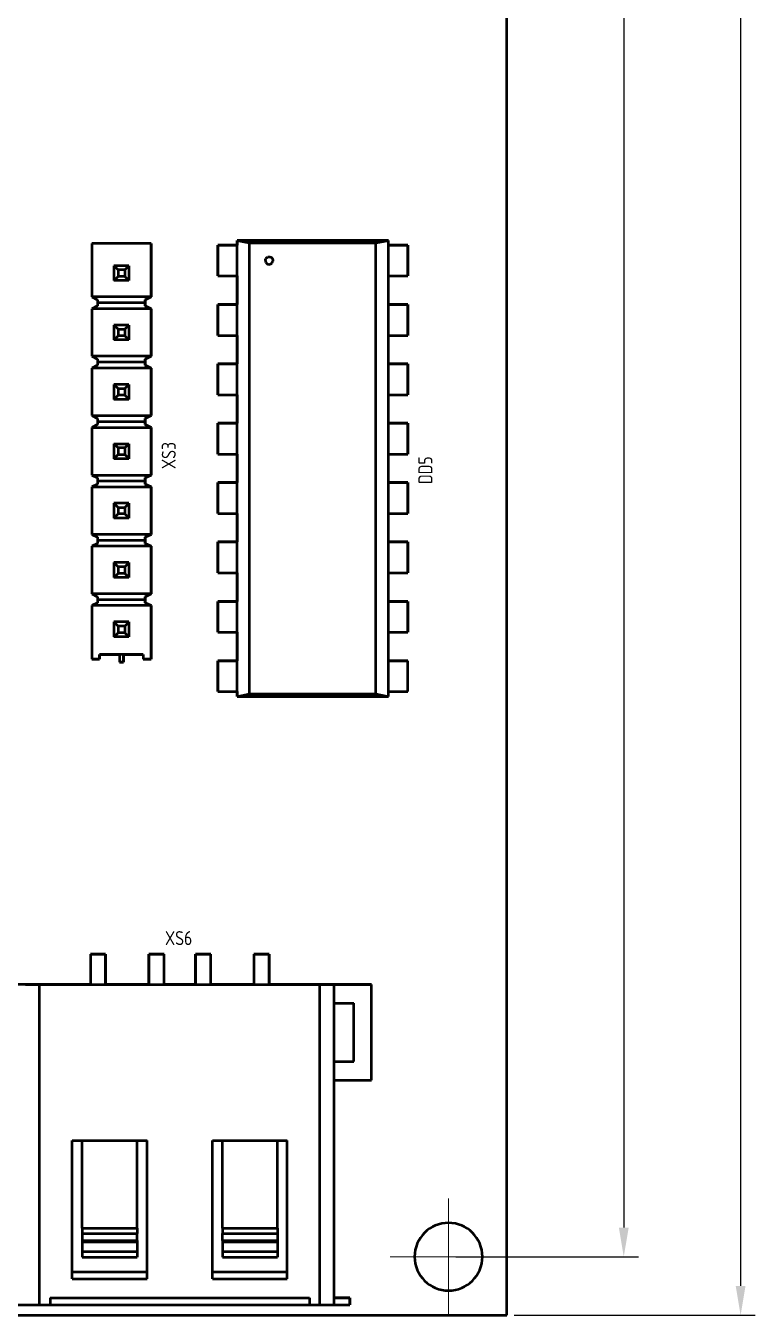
# Model space of a CAD drawing. Extents: x 260 to 1101, y 70 to 664.
# Drawn here: x 465.3 to 527.8, y 350 to 460.3 of the extents above; entities that cross this region are included whole.
import ezdxf

# ---------------------------------------------------------------- set-up
doc = ezdxf.new("R2010")
doc.units = 0
doc.header["$MEASUREMENT"] = 0
doc.layers.get('0').update_dxf_attribs({"linetype": 'CONTINUOUS', "lineweight": 15})
doc.layers.get('DEFPOINTS').update_dxf_attribs({"linetype": 'CONTINUOUS'})
doc.layers.add('Основная', color=7, linetype='CONTINUOUS', lineweight=50)
doc.styles.add('GOST type A0', font='', dxfattribs={"oblique": 15, "height": 3.5})
doc.styles.get('GOST type A0').set_extended_font_data('GOST type A')
doc.dimstyles.new('ISO-25', dxfattribs={"dimtxt": 2.5, "dimasz": 2.5, "dimexe": 1.25, "dimexo": 0.625, "dimtad": 1, "dimtxsty": 'Standard', "dimcen": 2.5, "dimadec": 0, "dimazin": 0, "dimtfac": 1, "dimtmove": 0, "dimatfit": 3, "dimfxl": 1, "dimarcsym": 0})

# ---------------------------------------------------------------- blocks, each defined once
blk = doc.blocks.new('*D2')
at = {"color": 0, "lineweight": -2, "transparency": 16777216}
for p, q in [((502.13, 584.96), (517.75, 584.96)), ((516.5, 582.46), (516.5, 357.46)), ((502.13, 354.96), (517.75, 354.96))]:
    blk.add_line(p, q, dxfattribs=at)
at = {"color": 0, "transparency": 16777216}
for points in [[(516.08, 582.46), (516.92, 582.46), (516.5, 584.96)], [(516.08, 357.46), (516.92, 357.46), (516.5, 354.96)]]:
    blk.add_solid(points, dxfattribs=at)
at = {"layer": 'DEFPOINTS', "color": 0, "transparency": 16777216}
for p in [(501.5, 584.96), (501.5, 354.96), (516.5, 354.96)]:
    blk.add_point(p, dxfattribs=at)
at = {"color": 0, "transparency": 16777216, "insert": (514.13, 469.96), "char_height": 3.5, "attachment_point": 5, "rotation": 90, "style": 'GOST type A0'}
blk.add_mtext('115*', dxfattribs=at)
blk = doc.blocks.new('*D3')
at = {"color": 0, "lineweight": -2, "transparency": 16777216}
for p, q in [((467.32, 607.16), (527.75, 607.16)), ((526.5, 604.66), (526.5, 352.46)), ((507.13, 349.96), (527.75, 349.96))]:
    blk.add_line(p, q, dxfattribs=at)
at = {"color": 0, "transparency": 16777216}
for points in [[(526.08, 604.66), (526.92, 604.66), (526.5, 607.16)], [(526.08, 352.46), (526.92, 352.46), (526.5, 349.96)]]:
    blk.add_solid(points, dxfattribs=at)
at = {"layer": 'DEFPOINTS', "color": 0, "transparency": 16777216}
for p in [(466.7, 607.16), (506.5, 349.96), (526.5, 349.96)]:
    blk.add_point(p, dxfattribs=at)
at = {"color": 0, "transparency": 16777216, "insert": (523.86, 478.56), "char_height": 3.5, "attachment_point": 5, "rotation": 90, "style": 'GOST type A0'}
blk.add_mtext('128,6*', dxfattribs=at)

msp = doc.modelspace()

# ---------------------------------------------------------------- linework, layer by layer
for p, q in [((501.5, 349.961), (501.5, 359.961)), ((501.5, 349.961), (501.5, 359.961)), ((496.5, 354.961), (506.5, 354.961)), ((496.5, 354.961), (506.5, 354.961))]:
    msp.add_line(p, q)
at = {"layer": 'Основная'}
for p, q in [((506.5, 349.961), (506.5, 589.961)), ((476.04, 441.661), (470.96, 441.661)), ((470.96, 441.661), (470.96, 437.089)), ((470.96, 441.661), (470.96, 437.089)), ((476.04, 441.661), (470.96, 441.661)), ((476.04, 441.661), (470.96, 441.661)), ((470.96, 441.661), (470.96, 437.089)), ((470.96, 441.661), (470.96, 437.089)), ((476.04, 441.661), (470.96, 441.661)), ((476.04, 437.089), (476.04, 441.661)), ((476.04, 441.661), (476.04, 437.089)), ((476.04, 437.089), (476.04, 441.661)), ((476.04, 441.661), (476.04, 437.089)), ((483.402, 441.521), (481.752, 441.521)), ((481.752, 441.521), (481.752, 438.881)), ((481.752, 441.521), (483.402, 441.521)), ((481.752, 438.881), (481.752, 441.521)), ((483.402, 441.521), (481.752, 441.521)), ((481.752, 441.521), (481.752, 438.881)), ((481.752, 441.521), (483.402, 441.521)), ((481.752, 438.881), (481.752, 441.521)), ((496.358, 441.929), (483.402, 441.929)), ((483.402, 441.929), (483.402, 441.521)), ((483.402, 402.913), (483.402, 441.929)), ((483.402, 441.929), (484.47, 441.725)), ((483.402, 441.929), (496.358, 441.929)), ((496.358, 441.929), (483.402, 441.929)), ((483.402, 441.929), (483.402, 441.521)), ((483.402, 402.913), (483.402, 441.929)), ((483.402, 441.929), (484.47, 441.725)), ((483.402, 441.929), (496.358, 441.929)), ((484.47, 403.117), (484.47, 441.725)), ((484.47, 441.725), (495.29, 441.725)), ((484.47, 403.117), (484.47, 441.725)), ((484.47, 441.725), (495.29, 441.725)), ((495.29, 441.725), (496.358, 441.929)), ((495.29, 441.725), (496.358, 441.929)), ((495.29, 403.117), (495.29, 441.725)), ((495.29, 403.117), (495.29, 441.725)), ((496.358, 441.521), (496.358, 441.929)), ((496.358, 402.913), (496.358, 441.929)), ((496.358, 441.521), (496.358, 441.929)), ((496.358, 402.913), (496.358, 441.929)), ((498.008, 441.521), (496.358, 441.521)), ((496.358, 441.521), (498.008, 441.521)), ((498.008, 441.521), (496.358, 441.521)), ((496.358, 441.521), (498.008, 441.521)), ((498.008, 438.881), (498.008, 441.521)), ((498.008, 441.521), (498.008, 438.881)), ((498.008, 438.881), (498.008, 441.521)), ((498.008, 441.521), (498.008, 438.881)), ((485.824, 440.201), (485.834, 440.281)), ((485.824, 440.201), (485.834, 440.281)), ((485.834, 440.281), (485.864, 440.357)), ((485.834, 440.281), (485.864, 440.357)), ((485.864, 440.357), (485.912, 440.423)), ((485.864, 440.357), (485.912, 440.423)), ((485.912, 440.423), (485.974, 440.475)), ((485.912, 440.423), (485.974, 440.475)), ((485.974, 440.475), (486.048, 440.509)), ((485.974, 440.475), (486.048, 440.509)), ((486.048, 440.509), (486.128, 440.525)), ((486.048, 440.509), (486.128, 440.525)), ((486.128, 440.525), (486.208, 440.519)), ((486.128, 440.525), (486.208, 440.519)), ((486.208, 440.519), (486.286, 440.493)), ((486.208, 440.519), (486.286, 440.493)), ((486.286, 440.493), (486.354, 440.451)), ((486.286, 440.493), (486.354, 440.451)), ((486.354, 440.451), (486.41, 440.391)), ((486.354, 440.451), (486.41, 440.391)), ((486.41, 440.391), (486.448, 440.321)), ((486.41, 440.391), (486.448, 440.321)), ((486.448, 440.321), (486.468, 440.241)), ((486.448, 440.321), (486.468, 440.241)), ((486.468, 440.241), (486.468, 440.161)), ((486.468, 440.241), (486.468, 440.161)), ((472.866, 439.755), (472.866, 438.485)), ((472.866, 439.755), (473.218, 439.403)), ((474.136, 439.755), (472.866, 439.755)), ((472.866, 439.755), (472.866, 438.485)), ((472.866, 439.755), (473.218, 439.403)), ((474.136, 439.755), (472.866, 439.755)), ((473.218, 439.403), (473.218, 438.837)), ((473.784, 439.403), (473.218, 439.403)), ((473.218, 439.403), (473.218, 438.837)), ((473.784, 439.403), (473.218, 439.403)), ((474.136, 439.755), (473.784, 439.403)), ((474.136, 439.755), (473.784, 439.403)), ((473.784, 439.403), (473.784, 438.837)), ((473.784, 439.403), (473.784, 438.837)), ((474.136, 439.755), (474.136, 438.485)), ((474.136, 439.755), (474.136, 438.485)), ((485.824, 440.201), (485.834, 440.121)), ((485.824, 440.201), (485.834, 440.121)), ((485.834, 440.121), (485.864, 440.045)), ((485.834, 440.121), (485.864, 440.045)), ((485.864, 440.045), (485.912, 439.979)), ((485.864, 440.045), (485.912, 439.979)), ((485.912, 439.979), (485.974, 439.927)), ((485.912, 439.979), (485.974, 439.927)), ((485.974, 439.927), (486.048, 439.893)), ((485.974, 439.927), (486.048, 439.893)), ((486.048, 439.893), (486.128, 439.877)), ((486.048, 439.893), (486.128, 439.877)), ((486.128, 439.877), (486.208, 439.883)), ((486.128, 439.877), (486.208, 439.883)), ((486.208, 439.883), (486.286, 439.907)), ((486.208, 439.883), (486.286, 439.907)), ((486.286, 439.907), (486.354, 439.951)), ((486.286, 439.907), (486.354, 439.951)), ((486.354, 439.951), (486.41, 440.011)), ((486.354, 439.951), (486.41, 440.011)), ((486.41, 440.011), (486.448, 440.081)), ((486.41, 440.011), (486.448, 440.081)), ((486.448, 440.081), (486.468, 440.161)), ((486.448, 440.081), (486.468, 440.161)), ((473.218, 438.837), (472.866, 438.485)), ((473.218, 438.837), (472.866, 438.485)), ((474.136, 438.485), (472.866, 438.485)), ((474.136, 438.485), (472.866, 438.485)), ((473.784, 438.837), (473.218, 438.837)), ((473.784, 438.837), (473.218, 438.837)), ((473.784, 438.837), (474.136, 438.485)), ((473.784, 438.837), (474.136, 438.485)), ((481.752, 438.881), (483.402, 438.881)), ((481.752, 438.881), (483.402, 438.881)), ((481.752, 438.881), (483.402, 438.881)), ((481.752, 438.881), (483.402, 438.881)), ((483.402, 438.881), (483.402, 436.441)), ((483.402, 438.881), (483.402, 436.441)), ((496.358, 436.441), (496.358, 438.881)), ((496.358, 438.881), (498.008, 438.881)), ((496.358, 438.881), (498.008, 438.881)), ((496.358, 436.441), (496.358, 438.881)), ((496.358, 438.881), (498.008, 438.881)), ((496.358, 438.881), (498.008, 438.881)), ((470.96, 437.089), (471.468, 436.841)), ((470.96, 437.089), (471.468, 436.841)), ((476.04, 437.089), (470.96, 437.089)), ((470.96, 437.089), (471.468, 436.841)), ((470.96, 437.089), (471.468, 436.841)), ((476.04, 437.089), (470.96, 437.089)), ((475.532, 436.841), (476.04, 437.089)), ((476.04, 437.089), (475.532, 436.841)), ((475.532, 436.841), (476.04, 437.089)), ((476.04, 437.089), (475.532, 436.841)), ((471.468, 436.321), (470.96, 436.073)), ((471.468, 436.321), (470.96, 436.073)), ((471.468, 436.321), (470.96, 436.073)), ((471.468, 436.321), (470.96, 436.073)), ((470.96, 436.073), (470.96, 432.009)), ((470.96, 436.073), (470.96, 432.009)), ((476.04, 436.073), (470.96, 436.073)), ((470.96, 436.073), (470.96, 432.009)), ((470.96, 436.073), (470.96, 432.009)), ((476.04, 436.073), (470.96, 436.073)), ((471.468, 436.841), (471.468, 436.321)), ((471.468, 436.841), (471.468, 436.581)), ((471.468, 436.841), (471.468, 436.321)), ((471.468, 436.841), (471.468, 436.581)), ((471.468, 436.581), (471.468, 436.321)), ((475.532, 436.581), (471.468, 436.581)), ((471.468, 436.581), (471.468, 436.321)), ((475.532, 436.581), (471.468, 436.581)), ((475.532, 436.321), (475.532, 436.841)), ((475.532, 436.841), (475.532, 436.581)), ((475.532, 436.321), (475.532, 436.841)), ((475.532, 436.841), (475.532, 436.581)), ((475.532, 436.581), (475.532, 436.321)), ((475.532, 436.581), (475.532, 436.321)), ((476.04, 436.073), (475.532, 436.321)), ((475.532, 436.321), (476.04, 436.073)), ((476.04, 436.073), (475.532, 436.321)), ((475.532, 436.321), (476.04, 436.073)), ((476.04, 432.009), (476.04, 436.073)), ((476.04, 436.073), (476.04, 432.009)), ((476.04, 432.009), (476.04, 436.073)), ((476.04, 436.073), (476.04, 432.009)), ((483.402, 436.441), (481.752, 436.441)), ((481.752, 436.441), (481.752, 433.801)), ((481.752, 436.441), (483.402, 436.441)), ((481.752, 433.801), (481.752, 436.441)), ((483.402, 436.441), (481.752, 436.441)), ((481.752, 436.441), (481.752, 433.801)), ((481.752, 436.441), (483.402, 436.441)), ((481.752, 433.801), (481.752, 436.441)), ((498.008, 436.441), (496.358, 436.441)), ((496.358, 436.441), (498.008, 436.441)), ((498.008, 436.441), (496.358, 436.441)), ((496.358, 436.441), (498.008, 436.441)), ((498.008, 433.801), (498.008, 436.441)), ((498.008, 436.441), (498.008, 433.801)), ((498.008, 433.801), (498.008, 436.441)), ((498.008, 436.441), (498.008, 433.801)), ((472.866, 434.675), (472.866, 433.405)), ((472.866, 434.675), (473.218, 434.323)), ((474.136, 434.675), (472.866, 434.675)), ((472.866, 434.675), (472.866, 433.405)), ((472.866, 434.675), (473.218, 434.323)), ((474.136, 434.675), (472.866, 434.675)), ((473.218, 433.757), (472.866, 433.405)), ((473.218, 433.757), (472.866, 433.405)), ((473.218, 434.323), (473.218, 433.757)), ((473.218, 434.323), (473.784, 434.323)), ((473.218, 434.323), (473.218, 433.757)), ((473.218, 434.323), (473.784, 434.323)), ((473.784, 433.757), (473.218, 433.757)), ((473.784, 433.757), (473.218, 433.757)), ((474.136, 434.675), (473.784, 434.323)), ((474.136, 434.675), (473.784, 434.323)), ((473.784, 434.323), (473.784, 433.757)), ((473.784, 434.323), (473.784, 433.757)), ((473.784, 433.757), (474.136, 433.405)), ((473.784, 433.757), (474.136, 433.405)), ((474.136, 434.675), (474.136, 433.405)), ((474.136, 434.675), (474.136, 433.405)), ((481.752, 433.801), (483.402, 433.801)), ((481.752, 433.801), (483.402, 433.801)), ((481.752, 433.801), (483.402, 433.801)), ((481.752, 433.801), (483.402, 433.801)), ((483.402, 433.801), (483.402, 431.361)), ((483.402, 433.801), (483.402, 431.361)), ((496.358, 431.361), (496.358, 433.801)), ((496.358, 433.801), (498.008, 433.801)), ((496.358, 433.801), (498.008, 433.801)), ((496.358, 431.361), (496.358, 433.801)), ((496.358, 433.801), (498.008, 433.801)), ((496.358, 433.801), (498.008, 433.801)), ((474.136, 433.405), (472.866, 433.405)), ((474.136, 433.405), (472.866, 433.405)), ((470.96, 432.009), (471.468, 431.761)), ((470.96, 432.009), (471.468, 431.761)), ((476.04, 432.009), (470.96, 432.009)), ((470.96, 432.009), (471.468, 431.761)), ((470.96, 432.009), (471.468, 431.761)), ((476.04, 432.009), (470.96, 432.009)), ((471.468, 431.761), (471.468, 431.241)), ((471.468, 431.761), (471.468, 431.501)), ((471.468, 431.761), (471.468, 431.241)), ((471.468, 431.761), (471.468, 431.501)), ((471.468, 431.501), (471.468, 431.241)), ((475.532, 431.501), (471.468, 431.501)), ((471.468, 431.501), (471.468, 431.241)), ((475.532, 431.501), (471.468, 431.501)), ((475.532, 431.761), (476.04, 432.009)), ((476.04, 432.009), (475.532, 431.761)), ((475.532, 431.761), (476.04, 432.009)), ((476.04, 432.009), (475.532, 431.761)), ((475.532, 431.241), (475.532, 431.761)), ((475.532, 431.761), (475.532, 431.501)), ((475.532, 431.241), (475.532, 431.761)), ((475.532, 431.761), (475.532, 431.501)), ((475.532, 431.501), (475.532, 431.241)), ((475.532, 431.501), (475.532, 431.241)), ((471.468, 431.241), (470.96, 430.993)), ((471.468, 431.241), (470.96, 430.993)), ((471.468, 431.241), (470.96, 430.993)), ((471.468, 431.241), (470.96, 430.993)), ((470.96, 430.993), (470.96, 426.929)), ((470.96, 430.993), (470.96, 426.929)), ((476.04, 430.993), (470.96, 430.993)), ((470.96, 430.993), (470.96, 426.929)), ((470.96, 430.993), (470.96, 426.929)), ((476.04, 430.993), (470.96, 430.993)), ((476.04, 430.993), (475.532, 431.241)), ((475.532, 431.241), (476.04, 430.993)), ((476.04, 430.993), (475.532, 431.241)), ((475.532, 431.241), (476.04, 430.993)), ((476.04, 426.929), (476.04, 430.993)), ((476.04, 430.993), (476.04, 426.929)), ((476.04, 426.929), (476.04, 430.993)), ((476.04, 430.993), (476.04, 426.929)), ((483.402, 431.361), (481.752, 431.361)), ((481.752, 431.361), (481.752, 428.721)), ((481.752, 431.361), (483.402, 431.361)), ((481.752, 428.721), (481.752, 431.361)), ((483.402, 431.361), (481.752, 431.361)), ((481.752, 431.361), (481.752, 428.721)), ((481.752, 431.361), (483.402, 431.361)), ((481.752, 428.721), (481.752, 431.361)), ((498.008, 431.361), (496.358, 431.361)), ((496.358, 431.361), (498.008, 431.361)), ((498.008, 431.361), (496.358, 431.361)), ((496.358, 431.361), (498.008, 431.361)), ((498.008, 428.721), (498.008, 431.361)), ((498.008, 431.361), (498.008, 428.721)), ((498.008, 428.721), (498.008, 431.361)), ((498.008, 431.361), (498.008, 428.721)), ((472.866, 429.595), (472.866, 428.325)), ((472.866, 429.595), (473.218, 429.243)), ((474.136, 429.595), (472.866, 429.595)), ((472.866, 429.595), (472.866, 428.325)), ((472.866, 429.595), (473.218, 429.243)), ((474.136, 429.595), (472.866, 429.595)), ((473.218, 429.243), (473.218, 428.677)), ((473.218, 429.243), (473.784, 429.243)), ((473.218, 429.243), (473.218, 428.677)), ((473.218, 429.243), (473.784, 429.243)), ((474.136, 429.595), (473.784, 429.243)), ((474.136, 429.595), (473.784, 429.243)), ((473.784, 429.243), (473.784, 428.677)), ((473.784, 429.243), (473.784, 428.677)), ((474.136, 429.595), (474.136, 428.325)), ((474.136, 429.595), (474.136, 428.325)), ((473.218, 428.677), (472.866, 428.325)), ((473.218, 428.677), (472.866, 428.325)), ((474.136, 428.325), (472.866, 428.325)), ((474.136, 428.325), (472.866, 428.325)), ((473.784, 428.677), (473.218, 428.677)), ((473.784, 428.677), (473.218, 428.677)), ((473.784, 428.677), (474.136, 428.325)), ((473.784, 428.677), (474.136, 428.325)), ((481.752, 428.721), (483.402, 428.721)), ((481.752, 428.721), (483.402, 428.721)), ((481.752, 428.721), (483.402, 428.721)), ((481.752, 428.721), (483.402, 428.721)), ((483.402, 428.721), (483.402, 426.281)), ((483.402, 428.721), (483.402, 426.281)), ((496.358, 426.281), (496.358, 428.721)), ((496.358, 428.721), (498.008, 428.721)), ((496.358, 428.721), (498.008, 428.721)), ((496.358, 426.281), (496.358, 428.721)), ((496.358, 428.721), (498.008, 428.721)), ((496.358, 428.721), (498.008, 428.721)), ((470.96, 426.929), (471.468, 426.681)), ((470.96, 426.929), (471.468, 426.681)), ((470.96, 426.929), (476.04, 426.929)), ((470.96, 426.929), (471.468, 426.681)), ((470.96, 426.929), (471.468, 426.681)), ((470.96, 426.929), (476.04, 426.929)), ((471.468, 426.161), (470.96, 425.913)), ((471.468, 426.161), (470.96, 425.913)), ((471.468, 426.161), (470.96, 425.913)), ((471.468, 426.161), (470.96, 425.913)), ((470.96, 425.913), (470.96, 421.849)), ((470.96, 425.913), (470.96, 421.849)), ((470.96, 425.913), (476.04, 425.913)), ((470.96, 425.913), (470.96, 421.849)), ((470.96, 425.913), (470.96, 421.849)), ((470.96, 425.913), (476.04, 425.913)), ((471.468, 426.681), (471.468, 426.161)), ((471.468, 426.681), (471.468, 426.421)), ((471.468, 426.681), (471.468, 426.161)), ((471.468, 426.681), (471.468, 426.421)), ((471.468, 426.421), (471.468, 426.161)), ((471.468, 426.421), (475.532, 426.421)), ((471.468, 426.421), (471.468, 426.161)), ((471.468, 426.421), (475.532, 426.421)), ((475.532, 426.681), (476.04, 426.929)), ((476.04, 426.929), (475.532, 426.681)), ((475.532, 426.681), (476.04, 426.929)), ((476.04, 426.929), (475.532, 426.681)), ((475.532, 426.161), (475.532, 426.681)), ((475.532, 426.681), (475.532, 426.421)), ((475.532, 426.161), (475.532, 426.681)), ((475.532, 426.681), (475.532, 426.421)), ((475.532, 426.421), (475.532, 426.161)), ((475.532, 426.421), (475.532, 426.161)), ((476.04, 425.913), (475.532, 426.161)), ((475.532, 426.161), (476.04, 425.913)), ((476.04, 425.913), (475.532, 426.161)), ((475.532, 426.161), (476.04, 425.913)), ((476.04, 421.849), (476.04, 425.913)), ((476.04, 425.913), (476.04, 421.849)), ((476.04, 421.849), (476.04, 425.913)), ((476.04, 425.913), (476.04, 421.849)), ((483.402, 426.281), (481.752, 426.281)), ((481.752, 426.281), (481.752, 423.641)), ((481.752, 426.281), (483.402, 426.281)), ((481.752, 423.641), (481.752, 426.281)), ((483.402, 426.281), (481.752, 426.281)), ((481.752, 426.281), (481.752, 423.641)), ((481.752, 426.281), (483.402, 426.281)), ((481.752, 423.641), (481.752, 426.281)), ((498.008, 426.281), (496.358, 426.281)), ((496.358, 426.281), (498.008, 426.281)), ((498.008, 426.281), (496.358, 426.281)), ((496.358, 426.281), (498.008, 426.281)), ((498.008, 423.641), (498.008, 426.281)), ((498.008, 426.281), (498.008, 423.641)), ((498.008, 423.641), (498.008, 426.281)), ((498.008, 426.281), (498.008, 423.641)), ((472.866, 424.515), (472.866, 423.245)), ((472.866, 424.515), (473.218, 424.163)), ((472.866, 424.515), (474.136, 424.515)), ((472.866, 424.515), (472.866, 423.245)), ((472.866, 424.515), (473.218, 424.163)), ((472.866, 424.515), (474.136, 424.515)), ((473.218, 424.163), (473.218, 423.597)), ((473.784, 424.163), (473.218, 424.163)), ((473.218, 424.163), (473.218, 423.597)), ((473.784, 424.163), (473.218, 424.163)), ((474.136, 424.515), (473.784, 424.163)), ((474.136, 424.515), (473.784, 424.163)), ((473.784, 424.163), (473.784, 423.597)), ((473.784, 424.163), (473.784, 423.597)), ((474.136, 424.515), (474.136, 423.245)), ((474.136, 424.515), (474.136, 423.245)), ((473.218, 423.597), (472.866, 423.245)), ((473.218, 423.597), (472.866, 423.245)), ((474.136, 423.245), (472.866, 423.245)), ((474.136, 423.245), (472.866, 423.245)), ((473.218, 423.597), (473.784, 423.597)), ((473.218, 423.597), (473.784, 423.597)), ((473.784, 423.597), (474.136, 423.245)), ((473.784, 423.597), (474.136, 423.245)), ((481.752, 423.641), (483.402, 423.641)), ((481.752, 423.641), (483.402, 423.641)), ((481.752, 423.641), (483.402, 423.641)), ((481.752, 423.641), (483.402, 423.641)), ((483.402, 423.641), (483.402, 421.201)), ((483.402, 423.641), (483.402, 421.201)), ((496.358, 421.201), (496.358, 423.641)), ((496.358, 423.641), (498.008, 423.641)), ((496.358, 423.641), (498.008, 423.641)), ((496.358, 421.201), (496.358, 423.641)), ((496.358, 423.641), (498.008, 423.641)), ((496.358, 423.641), (498.008, 423.641)), ((470.96, 421.849), (471.468, 421.601)), ((470.96, 421.849), (471.468, 421.601)), ((470.96, 421.849), (476.04, 421.849)), ((470.96, 421.849), (471.468, 421.601)), ((470.96, 421.849), (471.468, 421.601)), ((470.96, 421.849), (476.04, 421.849)), ((471.468, 421.601), (471.468, 421.081)), ((471.468, 421.601), (471.468, 421.341)), ((471.468, 421.601), (471.468, 421.081)), ((471.468, 421.601), (471.468, 421.341)), ((475.532, 421.601), (476.04, 421.849)), ((476.04, 421.849), (475.532, 421.601)), ((475.532, 421.601), (476.04, 421.849)), ((476.04, 421.849), (475.532, 421.601)), ((475.532, 421.081), (475.532, 421.601)), ((475.532, 421.601), (475.532, 421.341)), ((475.532, 421.081), (475.532, 421.601)), ((475.532, 421.601), (475.532, 421.341)), ((471.468, 421.081), (470.96, 420.833)), ((471.468, 421.081), (470.96, 420.833)), ((471.468, 421.081), (470.96, 420.833)), ((471.468, 421.081), (470.96, 420.833)), ((470.96, 420.833), (470.96, 416.769)), ((470.96, 420.833), (470.96, 416.769)), ((470.96, 420.833), (476.04, 420.833)), ((470.96, 420.833), (470.96, 416.769)), ((470.96, 420.833), (470.96, 416.769)), ((470.96, 420.833), (476.04, 420.833)), ((471.468, 421.341), (471.468, 421.081)), ((471.468, 421.341), (475.532, 421.341)), ((471.468, 421.341), (471.468, 421.081)), ((471.468, 421.341), (475.532, 421.341)), ((475.532, 421.341), (475.532, 421.081)), ((475.532, 421.341), (475.532, 421.081)), ((476.04, 420.833), (475.532, 421.081)), ((475.532, 421.081), (476.04, 420.833)), ((476.04, 420.833), (475.532, 421.081)), ((475.532, 421.081), (476.04, 420.833)), ((476.04, 416.769), (476.04, 420.833)), ((476.04, 420.833), (476.04, 416.769)), ((476.04, 416.769), (476.04, 420.833)), ((476.04, 420.833), (476.04, 416.769)), ((483.402, 421.201), (481.752, 421.201)), ((481.752, 421.201), (481.752, 418.561)), ((481.752, 421.201), (483.402, 421.201)), ((481.752, 418.561), (481.752, 421.201)), ((483.402, 421.201), (481.752, 421.201)), ((481.752, 421.201), (481.752, 418.561)), ((481.752, 421.201), (483.402, 421.201)), ((481.752, 418.561), (481.752, 421.201)), ((498.008, 421.201), (496.358, 421.201)), ((496.358, 421.201), (498.008, 421.201)), ((498.008, 421.201), (496.358, 421.201)), ((496.358, 421.201), (498.008, 421.201)), ((498.008, 418.561), (498.008, 421.201)), ((498.008, 421.201), (498.008, 418.561)), ((498.008, 418.561), (498.008, 421.201)), ((498.008, 421.201), (498.008, 418.561)), ((472.866, 419.435), (472.866, 418.165)), ((472.866, 419.435), (473.218, 419.083)), ((474.136, 419.435), (472.866, 419.435)), ((472.866, 419.435), (472.866, 418.165)), ((472.866, 419.435), (473.218, 419.083)), ((474.136, 419.435), (472.866, 419.435)), ((474.136, 419.435), (473.784, 419.083)), ((474.136, 419.435), (473.784, 419.083)), ((474.136, 419.435), (474.136, 418.165)), ((474.136, 419.435), (474.136, 418.165)), ((473.218, 418.517), (472.866, 418.165)), ((473.218, 418.517), (472.866, 418.165)), ((474.136, 418.165), (472.866, 418.165)), ((474.136, 418.165), (472.866, 418.165)), ((473.218, 419.083), (473.218, 418.517)), ((473.218, 419.083), (473.784, 419.083)), ((473.218, 419.083), (473.218, 418.517)), ((473.218, 419.083), (473.784, 419.083)), ((473.784, 418.517), (473.218, 418.517)), ((473.784, 418.517), (473.218, 418.517)), ((473.784, 419.083), (473.784, 418.517)), ((473.784, 419.083), (473.784, 418.517)), ((473.784, 418.517), (474.136, 418.165)), ((473.784, 418.517), (474.136, 418.165)), ((481.752, 418.561), (483.402, 418.561)), ((481.752, 418.561), (483.402, 418.561)), ((481.752, 418.561), (483.402, 418.561)), ((481.752, 418.561), (483.402, 418.561)), ((483.402, 418.561), (483.402, 416.121)), ((483.402, 418.561), (483.402, 416.121)), ((496.358, 416.121), (496.358, 418.561)), ((496.358, 418.561), (498.008, 418.561)), ((496.358, 418.561), (498.008, 418.561)), ((496.358, 416.121), (496.358, 418.561)), ((496.358, 418.561), (498.008, 418.561)), ((496.358, 418.561), (498.008, 418.561)), ((470.96, 416.769), (471.468, 416.521)), ((470.96, 416.769), (471.468, 416.521)), ((476.04, 416.769), (470.96, 416.769)), ((470.96, 416.769), (471.468, 416.521)), ((470.96, 416.769), (471.468, 416.521)), ((476.04, 416.769), (470.96, 416.769)), ((471.468, 416.001), (470.96, 415.753)), ((471.468, 416.001), (470.96, 415.753)), ((471.468, 416.001), (470.96, 415.753)), ((471.468, 416.001), (470.96, 415.753)), ((471.468, 416.521), (471.468, 416.001)), ((471.468, 416.521), (471.468, 416.261)), ((471.468, 416.521), (471.468, 416.001)), ((471.468, 416.521), (471.468, 416.261)), ((471.468, 416.261), (471.468, 416.001)), ((475.532, 416.261), (471.468, 416.261)), ((471.468, 416.261), (471.468, 416.001)), ((475.532, 416.261), (471.468, 416.261)), ((475.532, 416.521), (476.04, 416.769)), ((476.04, 416.769), (475.532, 416.521)), ((475.532, 416.521), (476.04, 416.769)), ((476.04, 416.769), (475.532, 416.521)), ((475.532, 416.001), (475.532, 416.521)), ((475.532, 416.521), (475.532, 416.261)), ((475.532, 416.001), (475.532, 416.521)), ((475.532, 416.521), (475.532, 416.261)), ((475.532, 416.261), (475.532, 416.001)), ((475.532, 416.261), (475.532, 416.001)), ((476.04, 415.753), (475.532, 416.001)), ((475.532, 416.001), (476.04, 415.753)), ((476.04, 415.753), (475.532, 416.001)), ((475.532, 416.001), (476.04, 415.753)), ((483.402, 416.121), (481.752, 416.121)), ((481.752, 416.121), (481.752, 413.481)), ((481.752, 416.121), (483.402, 416.121)), ((481.752, 413.481), (481.752, 416.121)), ((483.402, 416.121), (481.752, 416.121)), ((481.752, 416.121), (481.752, 413.481)), ((481.752, 416.121), (483.402, 416.121)), ((481.752, 413.481), (481.752, 416.121)), ((498.008, 416.121), (496.358, 416.121)), ((496.358, 416.121), (498.008, 416.121)), ((498.008, 416.121), (496.358, 416.121)), ((496.358, 416.121), (498.008, 416.121)), ((498.008, 413.481), (498.008, 416.121)), ((498.008, 416.121), (498.008, 413.481)), ((498.008, 413.481), (498.008, 416.121)), ((498.008, 416.121), (498.008, 413.481)), ((470.96, 415.753), (470.96, 411.689)), ((470.96, 415.753), (470.96, 411.689)), ((476.04, 415.753), (470.96, 415.753)), ((470.96, 415.753), (470.96, 411.689)), ((470.96, 415.753), (470.96, 411.689)), ((476.04, 415.753), (470.96, 415.753)), ((476.04, 411.689), (476.04, 415.753)), ((476.04, 415.753), (476.04, 411.689)), ((476.04, 411.689), (476.04, 415.753)), ((476.04, 415.753), (476.04, 411.689)), ((472.866, 414.355), (472.866, 413.085)), ((472.866, 414.355), (473.218, 414.003)), ((474.136, 414.355), (472.866, 414.355)), ((472.866, 414.355), (472.866, 413.085)), ((472.866, 414.355), (473.218, 414.003)), ((474.136, 414.355), (472.866, 414.355)), ((473.218, 414.003), (473.218, 413.437)), ((473.784, 414.003), (473.218, 414.003)), ((473.218, 414.003), (473.218, 413.437)), ((473.784, 414.003), (473.218, 414.003)), ((474.136, 414.355), (473.784, 414.003)), ((474.136, 414.355), (473.784, 414.003)), ((473.784, 414.003), (473.784, 413.437)), ((473.784, 414.003), (473.784, 413.437)), ((474.136, 414.355), (474.136, 413.085)), ((474.136, 414.355), (474.136, 413.085)), ((473.218, 413.437), (472.866, 413.085)), ((473.218, 413.437), (472.866, 413.085)), ((474.136, 413.085), (472.866, 413.085)), ((474.136, 413.085), (472.866, 413.085)), ((473.784, 413.437), (473.218, 413.437)), ((473.784, 413.437), (473.218, 413.437)), ((473.784, 413.437), (474.136, 413.085)), ((473.784, 413.437), (474.136, 413.085)), ((481.752, 413.481), (483.402, 413.481)), ((481.752, 413.481), (483.402, 413.481)), ((481.752, 413.481), (483.402, 413.481)), ((481.752, 413.481), (483.402, 413.481)), ((483.402, 413.481), (483.402, 411.041)), ((483.402, 413.481), (483.402, 411.041)), ((496.358, 411.041), (496.358, 413.481)), ((496.358, 413.481), (498.008, 413.481)), ((496.358, 413.481), (498.008, 413.481)), ((496.358, 411.041), (496.358, 413.481)), ((496.358, 413.481), (498.008, 413.481)), ((496.358, 413.481), (498.008, 413.481)), ((470.96, 411.689), (471.468, 411.441)), ((470.96, 411.689), (471.468, 411.441)), ((476.04, 411.689), (470.96, 411.689)), ((470.96, 411.689), (471.468, 411.441)), ((470.96, 411.689), (471.468, 411.441)), ((476.04, 411.689), (470.96, 411.689)), ((475.532, 411.441), (476.04, 411.689)), ((476.04, 411.689), (475.532, 411.441)), ((475.532, 411.441), (476.04, 411.689)), ((476.04, 411.689), (475.532, 411.441)), ((471.468, 410.921), (470.96, 410.673)), ((471.468, 410.921), (470.96, 410.673)), ((471.468, 410.921), (470.96, 410.673)), ((471.468, 410.921), (470.96, 410.673)), ((470.96, 410.673), (470.96, 406.101)), ((470.96, 410.673), (470.96, 406.101)), ((476.04, 410.673), (470.96, 410.673)), ((470.96, 410.673), (470.96, 406.101)), ((470.96, 410.673), (470.96, 406.101)), ((476.04, 410.673), (470.96, 410.673)), ((471.468, 411.441), (471.468, 410.921)), ((471.468, 411.441), (471.468, 411.181)), ((471.468, 411.441), (471.468, 410.921)), ((471.468, 411.441), (471.468, 411.181)), ((471.468, 411.181), (471.468, 410.921)), ((475.532, 411.181), (471.468, 411.181)), ((471.468, 411.181), (471.468, 410.921)), ((475.532, 411.181), (471.468, 411.181)), ((475.532, 410.921), (475.532, 411.441)), ((475.532, 411.441), (475.532, 411.181)), ((475.532, 410.921), (475.532, 411.441)), ((475.532, 411.441), (475.532, 411.181)), ((475.532, 411.181), (475.532, 410.921)), ((475.532, 411.181), (475.532, 410.921)), ((476.04, 410.673), (475.532, 410.921)), ((475.532, 410.921), (476.04, 410.673)), ((476.04, 410.673), (475.532, 410.921)), ((475.532, 410.921), (476.04, 410.673)), ((476.04, 406.101), (476.04, 410.673)), ((476.04, 410.673), (476.04, 406.101)), ((476.04, 406.101), (476.04, 410.673)), ((476.04, 410.673), (476.04, 406.101)), ((483.402, 411.041), (481.752, 411.041)), ((481.752, 411.041), (481.752, 408.401)), ((481.752, 411.041), (483.402, 411.041)), ((481.752, 408.401), (481.752, 411.041)), ((483.402, 411.041), (481.752, 411.041)), ((481.752, 411.041), (481.752, 408.401)), ((481.752, 411.041), (483.402, 411.041)), ((481.752, 408.401), (481.752, 411.041)), ((498.008, 411.041), (496.358, 411.041)), ((496.358, 411.041), (498.008, 411.041)), ((498.008, 411.041), (496.358, 411.041)), ((496.358, 411.041), (498.008, 411.041)), ((498.008, 408.401), (498.008, 411.041)), ((498.008, 411.041), (498.008, 408.401)), ((498.008, 408.401), (498.008, 411.041)), ((498.008, 411.041), (498.008, 408.401)), ((472.866, 409.275), (472.866, 408.005)), ((472.866, 409.275), (473.218, 408.923)), ((474.136, 409.275), (472.866, 409.275)), ((472.866, 409.275), (472.866, 408.005)), ((472.866, 409.275), (473.218, 408.923)), ((474.136, 409.275), (472.866, 409.275)), ((473.218, 408.357), (472.866, 408.005)), ((473.218, 408.357), (472.866, 408.005)), ((473.218, 408.923), (473.218, 408.357)), ((473.784, 408.923), (473.218, 408.923)), ((473.218, 408.923), (473.218, 408.357)), ((473.784, 408.923), (473.218, 408.923)), ((473.784, 408.357), (473.218, 408.357)), ((473.784, 408.357), (473.218, 408.357)), ((474.136, 409.275), (473.784, 408.923)), ((474.136, 409.275), (473.784, 408.923)), ((473.784, 408.923), (473.784, 408.357)), ((473.784, 408.923), (473.784, 408.357)), ((473.784, 408.357), (474.136, 408.005)), ((473.784, 408.357), (474.136, 408.005)), ((474.136, 409.275), (474.136, 408.005)), ((474.136, 409.275), (474.136, 408.005)), ((481.752, 408.401), (483.402, 408.401)), ((481.752, 408.401), (483.402, 408.401)), ((481.752, 408.401), (483.402, 408.401)), ((481.752, 408.401), (483.402, 408.401)), ((483.402, 408.401), (483.402, 405.961)), ((483.402, 408.401), (483.402, 405.961)), ((496.358, 405.961), (496.358, 408.401)), ((496.358, 408.401), (498.008, 408.401)), ((496.358, 408.401), (498.008, 408.401)), ((496.358, 405.961), (496.358, 408.401)), ((496.358, 408.401), (498.008, 408.401)), ((496.358, 408.401), (498.008, 408.401)), ((474.136, 408.005), (472.866, 408.005)), ((474.136, 408.005), (472.866, 408.005)), ((470.96, 406.101), (471.62, 406.101)), ((471.62, 406.101), (470.96, 406.101)), ((470.96, 406.101), (471.62, 406.101)), ((471.62, 406.101), (470.96, 406.101)), ((471.62, 406.101), (471.62, 406.507)), ((471.62, 406.507), (473.328, 406.507)), ((475.38, 406.507), (471.62, 406.507)), ((471.62, 406.507), (471.62, 406.101)), ((471.62, 406.101), (471.62, 406.507)), ((471.62, 406.507), (473.328, 406.507)), ((475.38, 406.507), (471.62, 406.507)), ((471.62, 406.507), (471.62, 406.101)), ((473.328, 406.507), (473.328, 405.847)), ((473.328, 406.507), (473.328, 405.847)), ((473.328, 406.507), (473.328, 405.847)), ((473.328, 406.507), (473.328, 405.847)), ((473.672, 405.847), (473.672, 406.507)), ((473.672, 406.507), (475.38, 406.507)), ((473.672, 406.507), (473.672, 405.847)), ((473.672, 405.847), (473.672, 406.507)), ((473.672, 406.507), (475.38, 406.507)), ((473.672, 406.507), (473.672, 405.847)), ((475.38, 406.507), (475.38, 406.101)), ((475.38, 406.507), (475.38, 406.101)), ((475.38, 406.507), (475.38, 406.101)), ((475.38, 406.507), (475.38, 406.101)), ((475.38, 406.101), (476.04, 406.101)), ((476.04, 406.101), (475.38, 406.101)), ((475.38, 406.101), (476.04, 406.101)), ((476.04, 406.101), (475.38, 406.101)), ((473.328, 405.847), (473.672, 405.847)), ((473.672, 405.847), (473.328, 405.847)), ((473.328, 405.847), (473.672, 405.847)), ((473.672, 405.847), (473.328, 405.847)), ((483.402, 405.961), (481.752, 405.961)), ((481.752, 405.961), (481.752, 403.321)), ((481.752, 405.961), (483.402, 405.961)), ((481.752, 403.321), (481.752, 405.961)), ((483.402, 405.961), (481.752, 405.961)), ((481.752, 405.961), (481.752, 403.321)), ((481.752, 405.961), (483.402, 405.961)), ((481.752, 403.321), (481.752, 405.961)), ((498.008, 405.961), (496.358, 405.961)), ((496.358, 405.961), (498.008, 405.961)), ((498.008, 405.961), (496.358, 405.961)), ((496.358, 405.961), (498.008, 405.961)), ((498.008, 403.321), (498.008, 405.961)), ((498.008, 403.321), (498.008, 405.961)), ((498.008, 403.321), (498.008, 405.961)), ((498.008, 403.321), (498.008, 405.961)), ((481.752, 403.321), (483.402, 403.321)), ((481.752, 403.321), (483.402, 403.321)), ((481.752, 403.321), (483.402, 403.321)), ((481.752, 403.321), (483.402, 403.321)), ((483.402, 403.321), (483.402, 402.913)), ((483.402, 403.321), (483.402, 402.913)), ((483.402, 402.913), (484.47, 403.117)), ((483.402, 402.913), (484.47, 403.117)), ((483.402, 402.913), (496.358, 402.913)), ((483.402, 402.913), (496.358, 402.913)), ((483.402, 402.913), (496.358, 402.913)), ((483.402, 402.913), (496.358, 402.913)), ((484.47, 403.117), (495.29, 403.117)), ((484.47, 403.117), (495.29, 403.117)), ((495.29, 403.117), (496.358, 402.913)), ((495.29, 403.117), (496.358, 402.913)), ((496.358, 403.321), (498.008, 403.321)), ((496.358, 402.913), (496.358, 403.321)), ((496.358, 403.321), (498.008, 403.321)), ((496.358, 403.321), (498.008, 403.321)), ((496.358, 402.913), (496.358, 403.321)), ((496.358, 403.321), (498.008, 403.321)), ((472.15, 380.861), (470.85, 380.861)), ((470.85, 380.861), (470.85, 378.261)), ((470.85, 380.861), (470.85, 378.261)), ((470.85, 380.861), (472.15, 380.861)), ((472.15, 380.861), (470.85, 380.861)), ((470.85, 380.861), (470.85, 378.261)), ((470.85, 380.861), (470.85, 378.261)), ((470.85, 380.861), (472.15, 380.861)), ((472.15, 378.261), (472.15, 380.861)), ((472.15, 380.861), (472.15, 378.261)), ((472.15, 378.261), (472.15, 380.861)), ((472.15, 380.861), (472.15, 378.261)), ((477.15, 380.861), (475.85, 380.861)), ((475.85, 380.861), (475.85, 378.261)), ((475.85, 380.861), (477.15, 380.861)), ((475.85, 378.261), (475.85, 380.861)), ((477.15, 380.861), (475.85, 380.861)), ((475.85, 380.861), (475.85, 378.261)), ((475.85, 380.861), (477.15, 380.861)), ((475.85, 378.261), (475.85, 380.861)), ((477.15, 378.261), (477.15, 380.861)), ((477.15, 378.261), (477.15, 380.861)), ((477.15, 378.261), (477.15, 380.861)), ((477.15, 378.261), (477.15, 380.861)), ((481.15, 380.861), (479.85, 380.861)), ((479.85, 380.861), (479.85, 378.261)), ((479.85, 380.861), (481.15, 380.861)), ((479.85, 378.261), (479.85, 380.861)), ((481.15, 380.861), (479.85, 380.861)), ((479.85, 380.861), (479.85, 378.261)), ((479.85, 380.861), (481.15, 380.861)), ((479.85, 378.261), (479.85, 380.861)), ((481.15, 378.261), (481.15, 380.861)), ((481.15, 378.261), (481.15, 380.861)), ((481.15, 378.261), (481.15, 380.861)), ((481.15, 378.261), (481.15, 380.861)), ((486.15, 380.861), (484.85, 380.861)), ((484.85, 380.861), (484.85, 378.261)), ((484.85, 380.861), (486.15, 380.861)), ((484.85, 380.861), (484.85, 378.261)), ((486.15, 380.861), (484.85, 380.861)), ((484.85, 380.861), (484.85, 378.261)), ((484.85, 380.861), (486.15, 380.861)), ((484.85, 380.861), (484.85, 378.261)), ((486.15, 378.261), (486.15, 380.861)), ((486.15, 380.861), (486.15, 378.261)), ((486.15, 378.261), (486.15, 380.861)), ((486.15, 380.861), (486.15, 378.261)), ((470.85, 378.261), (462.1, 378.261)), ((470.85, 378.261), (462.1, 378.261)), ((465.3, 378.261), (465.34, 378.261)), ((465.3, 378.261), (465.34, 378.261)), ((465.34, 378.261), (465.46, 378.261)), ((465.34, 378.261), (465.46, 378.261)), ((465.46, 378.261), (465.652, 378.261)), ((465.46, 378.261), (465.652, 378.261)), ((465.652, 378.261), (465.9, 378.261)), ((465.652, 378.261), (465.9, 378.261)), ((465.9, 378.261), (466.19, 378.261)), ((465.9, 378.261), (466.19, 378.261)), ((466.19, 378.261), (466.5, 378.261)), ((466.19, 378.261), (466.5, 378.261)), ((466.5, 378.261), (490.5, 378.261)), ((466.5, 378.261), (490.5, 378.261)), ((466.5, 350.861), (466.5, 378.261)), ((466.5, 378.261), (490.5, 378.261)), ((466.5, 378.261), (490.5, 378.261)), ((466.5, 350.861), (466.5, 378.261)), ((475.85, 378.261), (472.15, 378.261)), ((475.85, 378.261), (472.15, 378.261)), ((479.85, 378.261), (477.15, 378.261)), ((479.85, 378.261), (477.15, 378.261)), ((484.85, 378.261), (481.15, 378.261)), ((484.85, 378.261), (481.15, 378.261)), ((494.9, 378.261), (486.15, 378.261)), ((494.9, 378.261), (486.15, 378.261)), ((490.5, 378.261), (490.81, 378.261)), ((490.5, 350.861), (490.5, 378.261)), ((490.5, 378.261), (490.81, 378.261)), ((490.5, 350.861), (490.5, 378.261)), ((490.81, 378.261), (491.1, 378.261)), ((490.81, 378.261), (491.1, 378.261)), ((491.1, 378.261), (491.348, 378.261)), ((491.1, 378.261), (491.348, 378.261)), ((491.348, 378.261), (491.54, 378.261)), ((491.348, 378.261), (491.54, 378.261)), ((491.54, 378.261), (491.66, 378.261)), ((491.54, 378.261), (491.66, 378.261)), ((491.66, 378.261), (491.7, 378.261)), ((491.66, 378.261), (491.7, 378.261)), ((491.7, 350.861), (491.7, 378.261)), ((491.7, 378.261), (494.9, 378.261)), ((491.7, 350.861), (491.7, 378.261)), ((491.7, 378.261), (494.9, 378.261)), ((494.9, 370.061), (494.9, 378.261)), ((494.9, 370.061), (494.9, 378.261)), ((494.9, 370.061), (494.9, 378.261)), ((494.9, 370.061), (494.9, 378.261)), ((491.7, 376.661), (493.4, 376.661)), ((491.7, 376.661), (493.4, 376.661)), ((493.4, 371.661), (493.4, 376.661)), ((493.4, 371.661), (493.4, 376.661)), ((491.7, 371.661), (493.4, 371.661)), ((491.7, 371.661), (493.4, 371.661)), ((491.7, 351.461), (491.7, 370.061)), ((491.7, 370.061), (494.9, 370.061)), ((491.7, 370.061), (494.9, 370.061)), ((491.7, 351.461), (491.7, 370.061)), ((491.7, 370.061), (494.9, 370.061)), ((491.7, 370.061), (494.9, 370.061)), ((469.3, 364.901), (470.15, 364.901)), ((469.3, 353.061), (469.3, 364.901)), ((469.3, 364.901), (470.15, 364.901)), ((469.3, 353.061), (469.3, 364.901)), ((470.15, 364.901), (474.85, 364.901)), ((470.15, 357.401), (470.15, 364.901)), ((470.15, 364.901), (474.85, 364.901)), ((470.15, 357.401), (470.15, 364.901)), ((474.85, 364.901), (475.7, 364.901)), ((474.85, 357.401), (474.85, 364.901)), ((474.85, 364.901), (475.7, 364.901)), ((474.85, 357.401), (474.85, 364.901)), ((475.7, 353.061), (475.7, 364.901)), ((475.7, 353.061), (475.7, 364.901)), ((481.3, 364.901), (482.15, 364.901)), ((481.3, 353.061), (481.3, 364.901)), ((481.3, 364.901), (482.15, 364.901)), ((481.3, 353.061), (481.3, 364.901)), ((482.15, 364.901), (486.85, 364.901)), ((482.15, 357.401), (482.15, 364.901)), ((482.15, 364.901), (486.85, 364.901)), ((482.15, 357.401), (482.15, 364.901)), ((486.85, 364.901), (487.7, 364.901)), ((486.85, 357.401), (486.85, 364.901)), ((486.85, 364.901), (487.7, 364.901)), ((486.85, 357.401), (486.85, 364.901)), ((487.7, 353.061), (487.7, 364.901)), ((487.7, 353.061), (487.7, 364.901)), ((470.15, 357.401), (470.15, 357.247)), ((470.15, 357.401), (474.85, 357.401)), ((470.15, 357.401), (470.15, 357.247)), ((470.15, 357.401), (474.85, 357.401)), ((470.15, 357.247), (470.15, 357.097)), ((470.15, 357.247), (470.15, 357.097)), ((470.15, 357.097), (470.15, 356.957)), ((470.15, 357.097), (470.15, 356.957)), ((470.15, 356.957), (470.15, 356.365)), ((470.15, 356.957), (474.85, 356.957)), ((470.15, 356.957), (470.15, 356.365)), ((470.15, 356.957), (474.85, 356.957)), ((470.15, 356.365), (470.15, 356.341)), ((470.15, 356.365), (474.85, 356.365)), ((470.15, 356.365), (470.15, 356.341)), ((470.15, 356.365), (474.85, 356.365)), ((474.85, 357.401), (474.85, 357.247)), ((474.85, 357.401), (474.85, 357.247)), ((474.85, 357.247), (474.85, 357.097)), ((474.85, 357.247), (474.85, 357.097)), ((474.85, 357.097), (474.85, 356.957)), ((474.85, 357.097), (474.85, 356.957)), ((474.85, 356.365), (474.85, 356.957)), ((474.85, 356.365), (474.85, 356.957)), ((474.85, 356.365), (474.85, 356.341)), ((474.85, 356.365), (474.85, 356.341)), ((482.15, 357.401), (482.15, 357.247)), ((482.15, 357.401), (486.85, 357.401)), ((482.15, 357.401), (482.15, 357.247)), ((482.15, 357.401), (486.85, 357.401)), ((482.15, 357.247), (482.15, 357.097)), ((482.15, 357.247), (482.15, 357.097)), ((482.15, 357.097), (482.15, 356.957)), ((482.15, 357.097), (482.15, 356.957)), ((482.15, 356.365), (482.15, 356.957)), ((482.15, 356.957), (486.85, 356.957)), ((482.15, 356.365), (482.15, 356.957)), ((482.15, 356.957), (486.85, 356.957)), ((482.15, 356.365), (482.15, 356.341)), ((482.15, 356.365), (486.85, 356.365)), ((482.15, 356.365), (482.15, 356.341)), ((482.15, 356.365), (486.85, 356.365)), ((486.85, 357.401), (486.85, 357.247)), ((486.85, 357.401), (486.85, 357.247)), ((486.85, 357.247), (486.85, 357.097)), ((486.85, 357.247), (486.85, 357.097)), ((486.85, 357.097), (486.85, 356.957)), ((486.85, 357.097), (486.85, 356.957)), ((486.85, 356.957), (486.85, 356.365)), ((486.85, 356.957), (486.85, 356.365)), ((486.85, 356.365), (486.85, 356.341)), ((486.85, 356.365), (486.85, 356.341)), ((470.15, 356.341), (470.15, 356.317)), ((470.15, 356.341), (470.15, 356.317)), ((470.15, 356.317), (470.15, 356.291)), ((470.15, 356.317), (470.15, 356.291)), ((470.15, 356.291), (470.15, 356.269)), ((470.15, 356.291), (470.15, 356.269)), ((470.15, 356.269), (470.15, 356.247)), ((470.15, 356.269), (470.15, 356.247)), ((470.15, 356.247), (470.15, 356.229)), ((470.15, 356.247), (470.15, 356.229)), ((470.15, 356.229), (470.15, 355.401)), ((470.15, 356.229), (474.85, 356.229)), ((470.15, 356.229), (470.15, 355.401)), ((470.15, 356.229), (474.85, 356.229)), ((470.15, 355.401), (474.85, 355.401)), ((470.15, 355.401), (470.15, 354.913)), ((470.15, 355.401), (474.85, 355.401)), ((470.15, 355.401), (470.15, 354.913)), ((474.85, 356.341), (474.85, 356.317)), ((474.85, 356.341), (474.85, 356.317)), ((474.85, 356.317), (474.85, 356.291)), ((474.85, 356.317), (474.85, 356.291)), ((474.85, 356.291), (474.85, 356.269)), ((474.85, 356.291), (474.85, 356.269)), ((474.85, 356.269), (474.85, 356.247)), ((474.85, 356.269), (474.85, 356.247)), ((474.85, 356.247), (474.85, 356.229)), ((474.85, 356.247), (474.85, 356.229)), ((474.85, 356.229), (474.85, 355.401)), ((474.85, 356.229), (474.85, 355.401)), ((474.85, 355.401), (474.85, 354.913)), ((474.85, 355.401), (474.85, 354.913)), ((482.15, 356.341), (482.15, 356.317)), ((482.15, 356.341), (482.15, 356.317)), ((482.15, 356.317), (482.15, 356.291)), ((482.15, 356.317), (482.15, 356.291)), ((482.15, 356.291), (482.15, 356.269)), ((482.15, 356.291), (482.15, 356.269)), ((482.15, 356.269), (482.15, 356.247)), ((482.15, 356.269), (482.15, 356.247)), ((482.15, 356.247), (482.15, 356.229)), ((482.15, 356.247), (482.15, 356.229)), ((482.15, 356.229), (482.15, 355.401)), ((482.15, 356.229), (486.85, 356.229)), ((482.15, 356.229), (482.15, 355.401)), ((482.15, 356.229), (486.85, 356.229)), ((482.15, 355.401), (486.85, 355.401)), ((482.15, 355.401), (482.15, 354.913)), ((482.15, 355.401), (486.85, 355.401)), ((482.15, 355.401), (482.15, 354.913)), ((486.85, 356.341), (486.85, 356.317)), ((486.85, 356.341), (486.85, 356.317)), ((486.85, 356.317), (486.85, 356.291)), ((486.85, 356.317), (486.85, 356.291)), ((486.85, 356.291), (486.85, 356.269)), ((486.85, 356.291), (486.85, 356.269)), ((486.85, 356.269), (486.85, 356.247)), ((486.85, 356.269), (486.85, 356.247)), ((486.85, 356.247), (486.85, 356.229)), ((486.85, 356.247), (486.85, 356.229)), ((486.85, 356.229), (486.85, 355.401)), ((486.85, 356.229), (486.85, 355.401)), ((486.85, 355.401), (486.85, 354.913)), ((486.85, 355.401), (486.85, 354.913)), ((470.15, 354.913), (474.85, 354.913)), ((470.15, 354.913), (474.85, 354.913)), ((482.15, 354.913), (486.85, 354.913)), ((482.15, 354.913), (486.85, 354.913)), ((469.3, 353.661), (475.7, 353.661)), ((469.3, 353.661), (475.7, 353.661)), ((469.3, 353.061), (475.7, 353.061)), ((469.3, 353.061), (475.7, 353.061)), ((481.3, 353.661), (487.7, 353.661)), ((481.3, 353.661), (487.7, 353.661)), ((481.3, 353.061), (487.7, 353.061)), ((481.3, 353.061), (487.7, 353.061)), ((463.95, 350.861), (493.05, 350.861)), ((463.95, 350.861), (493.05, 350.861)), ((465.3, 350.861), (465.34, 350.861)), ((465.3, 350.861), (465.34, 350.861)), ((465.34, 350.861), (465.46, 350.861)), ((465.34, 350.861), (465.46, 350.861)), ((465.46, 350.861), (465.652, 350.861)), ((465.46, 350.861), (465.652, 350.861)), ((465.652, 350.861), (465.9, 350.861)), ((465.652, 350.861), (465.9, 350.861)), ((465.9, 350.861), (466.19, 350.861)), ((465.9, 350.861), (466.19, 350.861)), ((466.19, 350.861), (466.5, 350.861)), ((466.19, 350.861), (466.5, 350.861)), ((466.5, 350.861), (467.4, 350.861)), ((466.5, 350.861), (467.4, 350.861)), ((467.4, 351.461), (489.6, 351.461)), ((467.4, 351.461), (467.4, 350.861)), ((467.4, 351.461), (489.6, 351.461)), ((467.4, 351.461), (467.4, 350.861)), ((467.4, 350.861), (489.6, 350.861)), ((467.4, 350.861), (489.6, 350.861)), ((467.4, 350.861), (489.6, 350.861)), ((467.4, 350.861), (489.6, 350.861)), ((489.6, 351.461), (489.6, 350.861)), ((489.6, 351.461), (489.6, 350.861)), ((489.6, 350.861), (490.5, 350.861)), ((489.6, 350.861), (490.5, 350.861)), ((490.5, 350.861), (490.81, 350.861)), ((490.5, 350.861), (490.81, 350.861)), ((490.81, 350.861), (491.1, 350.861)), ((490.81, 350.861), (491.1, 350.861)), ((491.1, 350.861), (491.348, 350.861)), ((491.1, 350.861), (491.348, 350.861)), ((491.348, 350.861), (491.54, 350.861)), ((491.348, 350.861), (491.54, 350.861)), ((491.54, 350.861), (491.66, 350.861)), ((491.54, 350.861), (491.66, 350.861)), ((491.66, 350.861), (491.7, 350.861)), ((491.66, 350.861), (491.7, 350.861)), ((493.05, 351.461), (491.7, 351.461)), ((491.7, 351.461), (493.05, 351.461)), ((493.05, 351.461), (491.7, 351.461)), ((491.7, 351.461), (493.05, 351.461)), ((491.7, 350.861), (493.05, 350.861)), ((491.7, 350.861), (493.05, 350.861)), ((493.05, 350.861), (493.05, 351.461)), ((493.05, 351.461), (493.05, 350.861)), ((493.05, 350.861), (493.05, 351.461)), ((493.05, 351.461), (493.05, 350.861)), ((346.5, 349.961), (506.5, 349.961))]:
    msp.add_line(p, q, dxfattribs=at)
for start, end in [(90, 180), (0, 90), (180, 270), (270, 0)]:
    msp.add_arc((501.5, 354.961), 2.9, start, end, dxfattribs=at)

# ---------------------------------------------------------------- texts
at = {"layer": 'Основная', "style": 'GOST type A0'}
for s, p in [('XS3', (478.157, 422.358)), ('DD5', (500.124, 421.077))]:
    msp.add_text(s, height=1.2, rotation=90, dxfattribs=at).set_placement(p)
msp.add_text('XS6', height=1.2, dxfattribs=at).set_placement((477.233, 381.627))

# ---------------------------------------------------------------- dimensions: what is measured, and where the dimension line sits
for base, p1, p2, text, picture, middle in [((526.5, 349.961), (466.698, 607.161), (506.5, 349.961), '128,6*', '*D3', (526.5, 478.561)), ((516.5, 354.961), (501.5, 584.961), (501.5, 354.961), '115*', '*D2', (516.5, 469.961))]:
    dim = msp.add_linear_dim(base=base, p1=p1, p2=p2, angle=90, text=text, dimstyle='ISO-25', override={"dimtxsty": 'GOST type A0'})
    dim.commit()
    dim.dimension.update_dxf_attribs({"geometry": picture, "text_midpoint": middle, "dimtype": 160})

doc.saveas('drawing.dxf')
